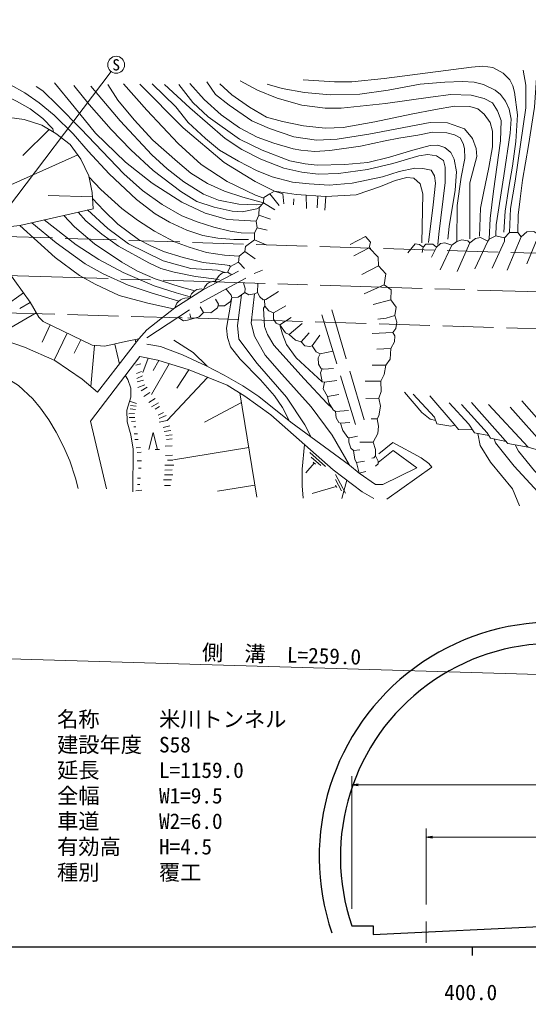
# Model space of a CAD drawing. Units: millimetres at full size, sheet at 1:1000; details may follow other scales. Extents: x 40000 to 680000, y 20000 to 380000.
# Drawn here: x 414747 to 474636, y 198715 to 314096 of the extents above; entities that cross this region are included whole.
import ezdxf
from ezdxf.enums import TextEntityAlignment as Align

# ---------------------------------------------------------------- set-up
doc = ezdxf.new("R2010")
doc.units = ezdxf.units.MM
doc.header["$LTSCALE"] = 1000
doc.linetypes.add('CHAIN', pattern=[18.5, 12, -1.5, 3.5, -1.5])
doc.linetypes.add('DASHED', pattern=[7.5, 6, -1.5])
for name, color, linetype, lineweight in [('M-BGD', 7, 'Continuous', 13), ('M-BMK', 2, 'CHAIN', 13), ('M-STR-HTXT', 7, 'Continuous', 13), ('M-STR-STRC', 7, 'Continuous', 13), ('M-TTL-BAND', 7, 'Continuous', 25)]:
    doc.layers.add(name, color=color, linetype=linetype, lineweight=lineweight)
doc.styles.add('ＭＳ ゴシック', font='')
doc.styles.get('ＭＳ ゴシック').set_extended_font_data('MS Gothic')

# ---------------------------------------------------------------- blocks, each defined once
blk = doc.blocks.new('open_arrow')
at = {"color": 0, "linetype": 'Continuous', "lineweight": -2}
blk.add_lwpolyline([(7.5, 1.25), (0, 0), (7.5, -1.25)], dxfattribs=at)

msp = doc.modelspace()

# ---------------------------------------------------------------- linework, layer by layer
at = {"layer": 'M-BGD'}
for p, q in [((418236, 301163), (415123, 298126)), ((421592, 298174), (411138, 293520)), ((423321, 293260), (418095, 293413)), ((448502, 291867), (448473, 293442)), ((449768, 291959), (449866, 293343)), ((450694, 291665), (450777, 293278)), ((446979, 292307), (447007, 293004)), ((439534, 284196), (439557, 284189)), ((415187, 281970), (412889, 280321)), ((416006, 280817), (414781, 280112)), ((416712, 279592), (412845, 277364)), ((418352, 278176), (417384, 276165)), ((420363, 277208), (418832, 274027)), ((421953, 276443), (421188, 274853)), ((423571, 275777), (423122, 270939)), ((425965, 275932), (426499, 273562)), ((428338, 276451), (428416, 276083)), ((428411, 273428), (429030, 273620)), ((429890, 274250), (429237, 272577)), ((432368, 273603), (430282, 269993)), ((431144, 273985), (430456, 272821)), ((428496, 272452), (429109, 272680)), ((434649, 272892), (433248, 270734)), ((428546, 271890), (429230, 272182)), ((428599, 271465), (429317, 271682)), ((436869, 272009), (432107, 266922)), ((428669, 270835), (429492, 271125)), ((429040, 270422), (429762, 270859)), ((429367, 269753), (430067, 270223)), ((442684, 257897), (440663, 270172)), ((427695, 269194), (428502, 268947)), ((429955, 269064), (430688, 269529)), ((430274, 268538), (431092, 269008)), ((440847, 269057), (436529, 266723)), ((427615, 267735), (428282, 267755)), ((427764, 268320), (428380, 268236)), ((427818, 268699), (428475, 268625)), ((430695, 268250), (431227, 268569)), ((431059, 267556), (431675, 267886)), ((427655, 267287), (428295, 267294)), ((427899, 266830), (428393, 266837)), ((431171, 267181), (432017, 267506)), ((431183, 266726), (432107, 266922)), ((428202, 266199), (428447, 266207)), ((431648, 266104), (432443, 266300)), ((431777, 265632), (432567, 265750)), ((428215, 265355), (428636, 265368)), ((428317, 264687), (428719, 264690)), ((431962, 265151), (432724, 265263)), ((432041, 264703), (432701, 264793)), ((428478, 263725), (428994, 263745)), ((428582, 263186), (429071, 263206)), ((430712, 263535), (431212, 263535)), ((431889, 263901), (432713, 263945)), ((441717, 263768), (432872, 262312)), ((450772, 261535), (448897, 263188)), ((428604, 262174), (429076, 262179)), ((431929, 262809), (432730, 262848)), ((432153, 262280), (432774, 262252)), ((450199, 261641), (449073, 262632)), ((449569, 261796), (449306, 262027)), ((428732, 261344), (429067, 261344)), ((431833, 261110), (432718, 261127)), ((431861, 261681), (432903, 261687)), ((449438, 261911), (448446, 260786)), ((428637, 260163), (428987, 260158)), ((431696, 259951), (432628, 259957)), ((431789, 260545), (432774, 260545)), ((452625, 258669), (451915, 259991)), ((453126, 258371), (451943, 260573)), ((452688, 257768), (453260, 259933)), ((428444, 258671), (429137, 258742)), ((428618, 259411), (428883, 259411)), ((431790, 259293), (432522, 259293)), ((442445, 259346), (438023, 258618)), ((452006, 259188), (449189, 258337)), ((452089, 259034), (451923, 259342))]:
    msp.add_line(p, q, dxfattribs=at)
at = {"layer": 'M-BGD', "linetype": 'DASHED'}
for p, q in [((576022, 283456), (413013, 288581)), ((450338, 279349), (454274, 266465)), ((451483, 279943), (455417, 266614))]:
    msp.add_line(p, q, dxfattribs=at)
at = {"layer": 'M-BGD', "lineweight": 25}
for p, q in [((453860, 207472), (456360, 207472)), ((456360, 207472), (456360, 206472))]:
    msp.add_line(p, q, dxfattribs=at)
at = {"layer": 'M-BGD'}
for points in [[(308336, 308955), (312967, 309032), (314963, 311207), (326662, 314096), (356769, 304274), (368660, 306675), (380669, 306666), (389854, 306673), (409038, 302490), (413540, 302586), (415279, 302352), (417372, 301659), (419024, 300713), (420688, 299408), (421950, 297685), (422886, 295713), (423298, 293742), (423389, 291854), (414782, 289879), (413030, 289682)], [(448111, 307010), (451807, 306772), (453867, 306763), (457662, 307180), (467925, 308518), (469269, 308609), (470453, 308456), (471678, 307811), (472458, 307022), (472787, 306310), (472993, 305551), (473350, 302891), (473169, 299741), (472760, 296838), (472335, 294367), (471909, 291565), (471734, 289109)], [(474037, 308168), (474344, 306402), (474349, 303706), (473095, 295107), (472520, 291876), (472412, 289045)], [(475617, 307806), (475340, 303799), (474661, 299302), (473948, 295197), (473676, 293025), (473425, 291093), (473397, 289055)], [(409463, 306576), (412038, 305638), (414371, 304506), (416009, 303588), (417478, 302463), (418644, 301237), (418748, 300870)], [(413658, 306410), (415363, 305487), (417068, 304316), (418833, 302856), (421051, 300644), (422800, 298611), (425277, 295972), (428516, 292951), (430717, 291247), (432406, 290268), (434420, 289319), (436334, 288700), (438080, 288366), (439963, 288231), (441686, 288245)], [(416688, 306235), (417465, 305720), (419241, 304007), (421950, 301228), (427002, 295943), (429230, 293996), (431530, 292338), (433847, 291026), (435649, 290305), (437592, 289666), (439532, 289221), (440837, 289017), (442413, 288991)], [(418854, 306670), (421176, 303824), (423695, 300752), (427208, 297320), (430353, 294870), (433842, 292609), (436579, 291331), (439207, 290591), (442598, 290383)], [(421122, 306339), (422931, 304091), (425517, 301171), (427838, 298787), (430460, 296342), (433709, 293869), (435626, 292684), (437632, 292015), (439761, 291565), (440940, 291482), (442654, 291842), (442941, 292008)], [(423138, 306252), (426581, 302172), (430299, 298208), (432110, 296522), (434069, 295007), (436402, 293567), (438174, 292861), (440539, 292375), (442661, 292316), (443263, 292362)], [(425146, 306474), (426299, 304626), (428223, 302291), (430412, 299930), (433320, 297358), (434917, 296032), (436880, 294810), (438853, 293912), (441009, 293198), (443439, 292555)], [(426964, 306554), (429728, 303445), (433430, 299506), (436134, 297037), (439178, 295035), (442508, 293463), (443492, 293088)], [(428880, 306515), (434010, 301348), (438818, 297277), (442485, 295064), (444754, 293916), (447309, 293525), (450777, 293278), (454382, 293492), (457228, 294448), (458946, 295177), (460326, 295522), (461133, 295448), (461895, 294779), (462227, 293584), (462094, 287831)], [(430358, 306529), (433142, 303845), (434569, 302002), (436612, 300115), (438276, 298754), (440503, 297424), (442632, 296349), (444472, 295603), (446872, 294963), (448825, 294765), (451169, 294630), (453911, 294855), (457456, 295617), (459416, 296241), (461269, 296615), (462220, 296586), (463180, 296397), (463601, 295735), (463713, 294841), (463420, 292306), (462886, 287875)], [(431818, 306467), (434769, 303701), (438938, 300103), (440921, 298806), (443128, 297670), (445852, 296614), (447984, 296156), (449883, 295923), (452271, 295985), (455705, 296461), (458678, 297156), (461723, 298064), (462786, 298230), (463825, 298068), (464636, 297505), (464838, 296727), (464847, 294930), (464086, 288858), (463991, 287641)], [(433488, 306455), (435133, 304350), (436958, 302676), (440633, 300036), (443281, 298743), (446545, 297467), (448373, 297130), (449782, 296981), (453045, 297045), (455729, 297305), (458268, 297903), (461030, 298755), (463081, 299298), (463989, 299318), (464785, 299065), (465510, 298444), (465895, 297670), (466175, 296169), (466024, 294019), (465303, 289742), (465171, 288279)], [(434802, 306586), (436461, 304707), (438488, 302878), (440633, 301383), (442700, 300268), (444660, 299580), (446945, 298908), (447856, 298722), (449500, 298576), (451245, 298713), (454869, 299208), (457784, 299841), (459376, 300154), (461612, 300488), (463334, 300842), (465030, 300788), (465919, 300540), (466611, 300185), (466955, 299519), (467106, 298939), (467143, 297751), (466726, 295548), (466265, 292247), (466205, 287975)], [(436767, 306778), (437800, 305298), (439403, 304025), (442100, 302183), (444173, 301267), (447021, 300299), (449704, 299920), (452131, 300025), (455845, 300613), (463064, 301990), (465114, 301937), (467106, 301229), (468064, 300117), (468477, 298953), (468562, 297985), (467740, 294890), (467723, 288306)], [(438302, 306551), (439719, 305243), (441798, 303800), (443824, 302619), (445675, 302097), (448171, 301589), (450723, 301334), (452831, 301410), (456562, 302090), (460821, 302984), (463719, 303535), (465918, 303906), (467760, 303875), (468665, 303597), (469445, 302989), (470132, 301992), (470406, 300971), (470396, 299124), (469991, 296688), (469367, 293686), (468995, 291933), (468883, 288604)], [(440713, 306898), (442762, 305812), (445055, 304839), (447986, 304023), (450697, 303696), (452606, 303678), (457826, 304210), (463110, 304978), (465513, 305303), (467913, 305209), (469414, 304830), (470407, 304304), (471010, 303369), (471411, 302211), (471345, 299833), (470509, 293909), (470150, 290717), (470014, 288262)], [(443900, 306508), (445648, 305997), (448274, 305524), (451319, 305236), (454792, 305320), (458126, 305811), (461897, 306496), (464794, 306736), (466871, 306802), (468246, 306724), (469348, 306473), (470739, 305785), (471338, 305278), (471922, 304516), (472388, 303573), (472595, 302368), (472502, 300724), (471726, 295713), (470835, 289959), (470794, 288657)], [(422908, 295608), (424318, 294124), (426778, 291876), (428609, 290487), (430635, 289217), (432980, 287953), (434722, 287319), (436750, 286685), (438859, 286369), (440594, 286271)], [(443439, 292555), (443499, 293166), (444203, 293586), (445311, 292244)], [(444203, 293586), (444754, 293916), (445742, 293614), (445842, 292435)], [(423331, 293045), (424648, 291633), (426324, 290049), (428723, 288229), (430108, 287536), (431678, 286825), (433992, 286129), (436359, 285527), (438902, 285261), (439452, 285175), (439574, 285041)], [(442908, 291081), (442941, 292008), (443439, 292555), (444793, 291709)], [(419965, 291068), (421224, 289732), (423572, 287725), (426763, 285577), (428636, 284487), (430687, 283596), (433541, 282687), (435369, 282208)], [(421624, 291449), (422560, 290431), (424428, 288857), (426399, 287441), (429955, 285470), (431377, 284820), (432941, 284384), (435443, 283864), (438232, 283538)], [(422749, 291707), (425141, 289538), (427549, 287727), (431650, 285706), (434918, 284813), (438030, 284629), (438958, 284362)], [(442727, 289607), (442598, 290383), (442908, 291081), (444285, 290601)], [(414782, 289879), (418914, 286094), (421811, 283996), (423646, 282963), (426485, 281657), (429843, 280735), (432869, 280060)], [(416172, 290198), (419032, 287821), (422455, 285369), (424574, 284173), (427533, 282874), (430220, 281972), (433481, 280955)], [(417638, 290534), (421416, 287610), (424072, 285878), (426950, 284332), (430570, 282791), (433160, 281946), (434838, 281484)], [(442400, 288200), (442413, 289025), (442727, 289607), (443883, 289334)], [(453676, 287625), (455453, 288575), (456039, 287924), (455875, 287233), (454069, 286294)], [(467758, 287854), (468410, 288346), (468983, 288455), (469843, 288046), (468336, 284758)], [(469843, 288046), (470014, 288262), (470794, 288657), (471818, 288406), (471818, 288013), (470360, 284837)], [(471818, 288406), (472412, 289045), (473397, 289055), (473799, 288527), (472152, 284628)], [(473799, 288527), (474455, 289140), (475275, 289160), (475849, 288784), (474447, 285362)], [(441275, 286808), (441329, 287386), (442400, 288200), (443765, 287614)], [(460438, 286650), (461322, 287729), (461807, 287659), (462261, 287307), (462128, 286705)], [(462261, 287307), (462563, 287696), (463381, 287667), (463811, 287330), (463240, 286141)], [(463811, 287330), (464273, 287753), (464806, 287847), (465627, 287573), (464234, 284652)], [(465627, 287573), (466205, 287975), (466805, 288198), (467502, 288086), (467758, 287854), (466259, 284474)], [(440501, 285501), (440594, 286271), (441275, 286808), (442483, 285956)], [(455875, 287233), (456943, 286135), (457002, 285116), (455035, 284104)], [(439204, 284394), (439574, 285041), (440422, 285521), (440579, 285480), (441226, 284806)], [(457002, 285116), (457852, 284174), (457674, 282892), (455313, 281834)], [(412830, 276408), (415328, 275569), (418882, 274005), (422120, 271800), (423918, 270256), (428770, 276542), (429737, 277591), (433024, 280182), (436400, 282361), (440527, 284502)], [(412956, 284777), (413296, 284606), (415976, 280870), (416998, 279095), (417535, 278569), (423283, 275803), (424778, 275665), (427210, 276212), (428770, 276542)], [(437755, 283314), (438235, 283998), (438621, 284317), (439204, 284394), (439721, 284084)], [(439728, 281392), (440488, 281459), (441245, 282000), (441281, 282468), (441116, 283132)], [(441245, 282000), (441735, 281733), (442391, 281827), (442752, 282007), (442785, 283081)], [(457674, 282892), (458478, 282311), (458438, 281140), (456380, 280562)], [(438087, 280411), (438848, 280427), (439555, 280953), (439728, 281392), (439634, 281674), (439072, 282373)], [(440867, 281730), (440376, 278120), (440533, 276520), (442706, 273637), (446180, 269696), (448332, 266414), (449078, 264980)], [(442391, 281827), (442009, 278390), (442394, 276849), (443641, 274617), (445613, 272393), (449084, 268533), (451554, 265210), (453596, 261691)], [(442752, 282007), (443011, 281488), (443422, 281121), (443732, 281157), (445203, 282094)], [(436388, 279653), (437261, 279610), (438032, 280194), (438142, 280629), (437789, 281191)], [(439728, 281392), (439102, 277805), (439225, 276714), (439559, 275600), (440719, 274137), (443115, 271731), (444743, 269831), (445711, 268464), (446524, 266849)], [(443617, 280379), (443455, 280150), (443571, 277984), (443922, 277053), (444679, 275808), (448258, 271840), (450965, 268944), (451545, 268384)], [(443577, 281139), (443617, 280379), (444086, 279838), (444626, 279586), (446097, 280407)], [(458438, 281140), (459083, 280266), (458905, 279291), (457912, 278988), (456932, 278870)], [(433490, 279029), (434031, 278645), (434514, 278738), (434954, 278861), (434780, 279483)], [(434954, 278861), (435875, 279117), (436388, 279653), (435999, 280309)], [(444626, 279586), (444636, 278862), (444946, 278401), (445379, 278192), (446712, 279042)], [(458905, 279291), (459148, 278502), (459037, 277766), (458692, 277296), (456228, 277165)], [(445379, 278192), (446063, 277240), (446489, 277046), (447996, 278336)], [(445379, 278192), (445683, 277094), (446166, 275881), (447308, 274306), (450352, 271478)], [(446489, 277046), (447212, 276380), (447882, 276171), (448812, 277252)], [(447882, 276171), (448322, 275731), (448921, 275623), (449180, 275738), (450103, 276964)], [(458692, 277296), (458906, 276889), (458880, 276194), (458460, 275411), (456779, 275312)], [(429739, 275928), (431343, 275637), (433912, 274653), (436705, 273385), (438829, 272256), (441037, 271008), (442888, 269758), (446667, 266735), (453596, 261691), (454703, 260744), (456641, 259391), (457509, 259424), (461521, 261373), (458737, 263389), (456958, 262000)], [(432905, 276389), (435157, 274935), (436813, 273327)], [(449180, 275738), (449663, 275011), (450117, 274758), (451617, 275090)], [(450117, 274758), (449875, 274322), (449946, 273559), (450198, 273105), (450530, 272961), (451705, 273054)], [(458460, 275411), (458346, 274137), (457854, 273429), (456256, 273429)], [(424978, 258891), (423109, 266845), (428909, 274447), (431020, 274023), (434701, 272876), (439177, 271085), (441270, 269800), (444332, 267611), (451663, 261150), (455061, 258561), (456425, 257744)], [(450364, 273033), (450177, 272543), (450352, 271478), (450631, 271426), (452080, 271627)], [(457854, 273429), (457678, 272336), (457285, 271571), (455418, 271576)], [(413377, 271827), (414614, 271057), (416290, 269484), (417222, 268369), (418172, 267032), (419040, 265560), (419921, 263890), (420652, 262175), (421320, 260167), (421625, 258942)], [(428082, 258551), (428105, 263544), (427840, 265241), (427408, 266795), (427374, 268137), (427842, 269678), (427828, 270748), (427486, 271766), (427195, 272200)], [(450631, 271426), (450490, 270675), (450990, 269758), (452312, 269975)], [(457285, 271571), (457290, 270338), (457031, 269553), (455501, 269532)], [(463723, 266937), (463077, 267086), (462104, 267868), (460044, 270251)], [(465973, 266385), (465515, 266266), (463853, 266557), (463593, 267318), (461064, 270047)], [(451002, 269760), (451165, 269017), (451650, 268209), (451933, 267991), (453461, 268104)], [(457031, 269553), (457215, 268631), (457049, 267488), (456849, 267116), (456112, 267138)], [(468071, 265822), (466412, 265877), (465888, 266484), (463030, 269855)], [(469978, 265160), (468297, 265498), (467610, 266484), (465304, 269024)], [(474596, 263778), (472232, 264218), (467933, 269054)], [(479998, 265104), (479382, 264652), (478844, 264276), (478195, 264342), (473849, 269252)], [(451933, 267991), (452014, 267264), (452305, 266682), (452515, 266618), (453598, 266682)], [(472003, 264475), (470177, 264853), (469779, 265466), (466761, 268829)], [(476626, 263895), (476262, 263484), (475840, 263438), (474596, 263778), (469947, 268823)], [(478195, 264342), (478008, 264049), (477533, 263839), (476626, 263895), (472477, 268485)], [(452515, 266618), (452774, 265773), (453365, 264940), (453623, 264908), (454537, 265078)], [(456849, 267116), (456980, 266275), (456914, 265393), (456356, 264378), (454814, 264395)], [(429962, 263535), (430462, 265535), (430962, 263535)], [(473598, 256899), (472779, 258910), (470178, 262046), (468955, 263978), (468688, 265420)], [(453494, 264924), (453518, 264367), (453736, 263680), (454044, 263413), (454812, 263478)], [(456356, 264378), (456644, 263516), (456651, 262787), (456440, 262525), (456207, 262518)], [(457035, 263029), (458681, 264358), (462016, 262533), (462918, 261889), (463250, 261431), (457992, 257676)], [(477185, 256985), (472961, 261561), (470763, 264291), (470607, 264764)], [(454044, 263413), (454214, 262328), (454392, 262005), (455330, 262150)], [(478611, 257937), (475371, 260997), (473463, 263332), (473070, 264062)], [(454392, 262005), (454703, 260744), (455515, 260944)], [(456651, 262787), (456958, 262168), (456958, 261833), (456651, 261578)]]:
    msp.add_lwpolyline(points, dxfattribs=at)
at = {"layer": 'M-BGD', "linetype": 'DASHED'}
for points in [[(429724, 276679), (436111, 280832), (442355, 284212), (443350, 284621)], [(412878, 279589), (434562, 279000), (566693, 274892), (575897, 274730)], [(448135, 257813), (447995, 259232), (447995, 261226), (448286, 264126)]]:
    msp.add_lwpolyline(points, dxfattribs=at)
at = {"layer": 'M-BGD', "lineweight": 25}
msp.add_lwpolyline([(456360, 206472), (477610, 207472), (498860, 206472)], dxfattribs=at)
at = {"layer": 'M-BGD'}
for centre, radius, start, end in [((437679, 281981), 1334, 71.34362, 163.47873), ((436052, 281150), 1259, 73.99708, 171.68384), ((434520, 279820), 1539, 79.27972, 166.40119)]:
    msp.add_arc(centre, radius, start, end, dxfattribs=at)
at = {"layer": 'M-BGD', "lineweight": 25}
for radius in [27604, 25104]:
    msp.add_arc((477610, 215605), radius, 341.09508, 198.90492, dxfattribs=at)
at = {"layer": 'M-BMK'}
msp.add_line((462610, 207996), (462610, 205493), dxfattribs=at)
msp.add_lwpolyline([(282908, 287919), (376180, 285143), (476030, 282052), (575959, 279093)], dxfattribs=at)
at = {"layer": 'M-STR-HTXT'}
for p, q in [((410301, 287912), (425509, 307980)), ((315994, 241770), (575078, 234099)), ((453860, 209472), (453860, 225079)), ((453860, 224079), (501360, 224079)), ((462610, 209996), (462610, 218917)), ((462610, 217917), (492610, 217917))]:
    msp.add_line(p, q, dxfattribs=at)
at = {"layer": 'M-STR-STRC'}
msp.add_circle((426113, 308777), 1000, dxfattribs=at)
at = {"layer": 'M-TTL-BAND'}
for p, q in [((40000, 205000), (579000, 205000)), ((468000, 205000), (468000, 204000))]:
    msp.add_line(p, q, dxfattribs=at)

# ---------------------------------------------------------------- block references
at = {"layer": 'M-STR-HTXT', "xscale": 100, "yscale": 100}
for p in [(453860, 224079), (462610, 217917)]:
    msp.add_blockref('open_arrow', p, dxfattribs=at)

# ---------------------------------------------------------------- texts
at = {"layer": 'M-STR-HTXT', "style": 'ＭＳ ゴシック'}
msp.add_text('側\u3000溝\u3000L=259.0', height=1833, rotation=358.304, dxfattribs=at).set_placement((445536, 237935), align=Align.BOTTOM_CENTER)
for s, p in [('名称', (419157, 230331)), ('米川トンネル', (431157, 230331)), ('建設年度', (419157, 227331)), ('S58', (431157, 227331)), ('延長', (419157, 224331)), ('L=1159.0', (431157, 224331)), ('全幅', (419157, 221331)), ('W1=9.5', (431157, 221331)), ('車道', (419157, 218331)), ('W2=6.0', (431157, 218331)), ('有効高', (419157, 215331)), ('H=4.5', (431157, 215331)), ('種別', (419149, 212312)), ('覆工', (431149, 212312))]:
    msp.add_text(s, height=1833, dxfattribs=at).set_placement(p, align=Align.BOTTOM_LEFT)
at = {"layer": 'M-STR-STRC', "style": 'ＭＳ ゴシック'}
msp.add_text('S', height=1320, dxfattribs=at).set_placement((426113, 308777), align=Align.MIDDLE_CENTER)
at = {"layer": 'M-TTL-BAND', "style": 'ＭＳ ゴシック'}
msp.add_text('400.0', height=1833, dxfattribs=at).set_placement((467844, 198195), align=Align.BOTTOM_CENTER)

doc.saveas('drawing.dxf')
